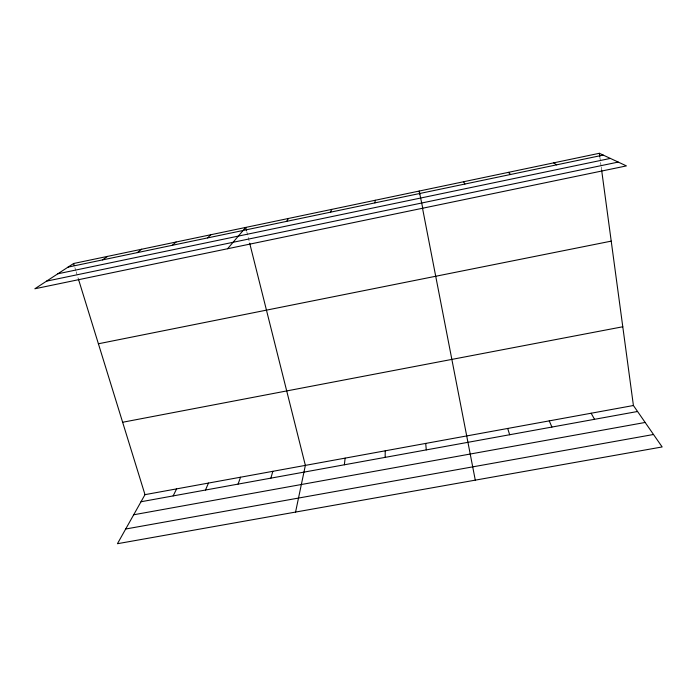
<?xml version="1.0" encoding="UTF-8"?>
<svg xmlns="http://www.w3.org/2000/svg" width="697" height="697" viewBox="0 0 697 697"><rect width="100%" height="100%" fill="white"/><g stroke="black" fill="none" stroke-linecap="round" stroke-linejoin="round"><path stroke-width="0.52" stroke-dasharray="3.48 2.61" d="M74.858 267.561L75.799 270.61M76.112 271.63L78.003 277.728M246.773 231.613L249.404 242.086M599.786 156.476L601.075 166.017M601.215 167.071L601.65 170.251"/><path stroke-width="1.05" d="M385.145 457.371L385.241 450.802M374.925 202.888L375.221 200.274M344.37 464.786L345.128 458.129M295.563 512.068L305.364 465.387L249.665 243.131M270.889 478.142L272.832 471.32M238.069 484.11L240.543 477.21M330.578 212.167L331.65 209.405M205.484 490.035L208.473 483.065M173.135 495.916L176.62 488.876M78.317 278.748L144.993 494.652L117.436 543.712L662.15 446.951L633.416 405.515L601.65 170.251M286.641 221.367L288.488 218.457M227.588 248.742L245.727 227.414L246.511 230.559M207.567 237.921L210.773 234.741M172.281 245.309L176.097 242.016M137.265 252.636L141.674 249.23M102.52 259.911L107.512 256.391M73.603 263.501L34.85 288.776L626.429 165.903L599.359 153.288L73.603 263.501L74.231 265.531M68.036 267.125L603.219 155.091M57.79 273.808L610.354 158.419M46.533 281.152L618.222 162.079M98.399 343.778L611.217 241.136M122.637 422.26L622.778 326.771M144.993 494.652L633.416 405.515M141.003 501.753L637.555 411.491M133.685 514.778L645.161 422.46M125.687 529.014L653.507 434.492M553.671 162.871L556.668 164.84M508.418 172.351L510.57 174.485M463.592 181.751L464.916 184.043M591.134 413.234L594.541 419.306M549.236 420.883L551.911 427.052M507.695 428.463L509.664 434.736M422.757 208.203L419.202 191.056L419.812 194.219M475.284 480.146L422.452 207.906M599.359 153.288L599.786 156.476M425.71 443.423L426.285 449.896"/></g></svg>
